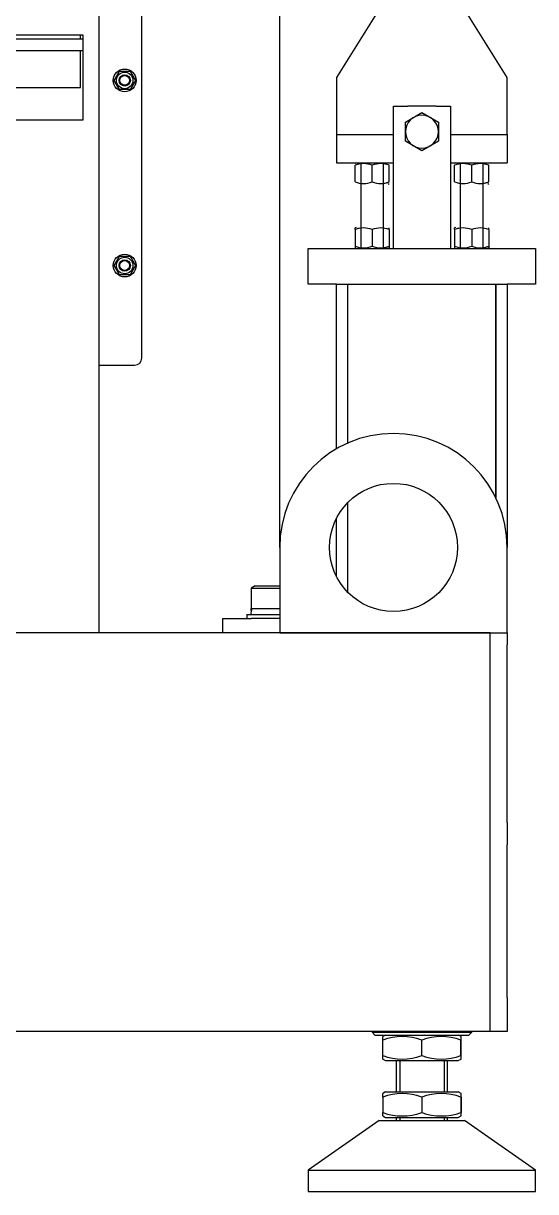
# Model space of a CAD drawing. Extents: x -681219 to -550379, y -242630 to -158199.
# Drawn here: x -620110 to -619643, y -179566 to -178503 of the extents above; entities that cross this region are included whole.
import ezdxf

# ---------------------------------------------------------------- set-up
doc = ezdxf.new("R2010")
doc.units = 0
doc.header["$LTSCALE"] = 1000
for name, color, linetype in [('$TD_AUDIT_GENERATED_(17ED)', 7, 'CONTINUOUS'), ('150-3', 7, 'CONTINUOUS'), ('150-4', 7, 'CONTINUOUS'), ('16_GB93', 7, 'CONTINUOUS'), ('16_GB97.1', 7, 'CONTINUOUS'), ('8_GB97.1', 7, 'CONTINUOUS'), ('M16_GB6170', 7, 'CONTINUOUS'), ('M16×110_GB5783', 7, 'CONTINUOUS'), ('M16×50_GB70.1', 7, 'CONTINUOUS'), ('M16×90_GB5783', 7, 'CONTINUOUS'), ('M36_GB6172.1', 7, 'CONTINUOUS'), ('M8_GB6170', 7, 'CONTINUOUS'), ('M8×20_GB5783', 7, 'CONTINUOUS'), ('MY150_0501', 7, 'CONTINUOUS'), ('MY150_0503', 7, 'CONTINUOUS'), ('MY150_050401', 7, 'CONTINUOUS'), ('MY150_080102', 7, 'CONTINUOUS'), ('MY150_080103', 7, 'CONTINUOUS'), ('MY150_080202', 7, 'CONTINUOUS'), ('SSJP146_050207', 7, 'CONTINUOUS'), ('SUPPORT-HEAD-B', 7, 'CONTINUOUS'), ('SUPPORT-HEAD-C', 7, 'CONTINUOUS'), ('前端底座外壳', 7, 'CONTINUOUS'), ('前端底座端板', 7, 'CONTINUOUS'), ('膨化腔支撑侧板', 7, 'CONTINUOUS'), ('膨化腔支撑端板', 7, 'CONTINUOUS'), ('膨化腔支撑顶板', 7, 'CONTINUOUS')]:
    doc.layers.add(name, color=color, linetype=linetype)

msp = doc.modelspace()

# ---------------------------------------------------------------- linework, layer by layer
at = {"layer": '$TD_AUDIT_GENERATED_(17ED)', "color": 7, "linetype": 'Continuous'}
for p, q in [((-619785.1545, -179501.3251), (-619849.9545, -179546.6851)), ((-619785.1545, -179501.3251), (-619707.3947, -179501.3251)), ((-619642.5945, -179546.6851), (-619707.3945, -179501.3251)), ((-619849.9545, -179546.6851), (-619642.5951, -179546.6851)), ((-619849.9545, -179546.6851), (-619849.9545, -179566.1251)), ((-619642.5945, -179566.1251), (-619642.5945, -179546.6851)), ((-619849.9545, -179566.1251), (-619642.5951, -179566.1251))]:
    msp.add_line(p, q, dxfattribs=at)
at = {"layer": '150-3', "color": 7, "linetype": 'Continuous'}
msp.add_line((-619875.8745, -178979.7764), (-619875.8745, -178395.2804), dxfattribs=at)
at = {"layer": '150-4', "color": 7, "linetype": 'Continuous'}
for p, q in [((-619927.7145, -179044.5764), (-619901.7945, -179044.5764)), ((-619927.7145, -179057.5364), (-619927.7145, -179044.5764)), ((-619875.8745, -179044.5764), (-619901.7945, -179044.5764))]:
    msp.add_line(p, q, dxfattribs=at)
at = {"layer": '16_GB93', "color": 7, "linetype": 'Continuous'}
for p, q in [((-619902.0537, -179035.3748), (-619902.0537, -179036.153)), ((-619902.0345, -179035.3748), (-619901.3892, -179035.3748)), ((-619901.3892, -179035.3748), (-619875.8745, -179035.3748))]:
    msp.add_line(p, q, dxfattribs=at)
for centre, start, end in [((-619886.2425, -179039.9103), 163.3305416, 182.8209894), ((-619886.2425, -179036.153), 177.1790106, 186.9242345)]:
    msp.add_arc(centre, 15.8112, start, end, dxfattribs=at)
at = {"layer": '16_GB97.1', "color": 7, "linetype": 'Continuous'}
for q in [(-619875.8745, -179040.6884), (-619905.6825, -179044.5764)]:
    msp.add_line((-619905.6825, -179040.6884), q, dxfattribs=at)
at = {"layer": '8_GB97.1', "color": 7, "linetype": 'Continuous'}
for centre in [(-620017.1385, -178554.6884), (-620017.1385, -178723.1684)]:
    msp.add_circle(centre, 10.368, dxfattribs=at)
at = {"layer": 'M16_GB6170', "color": 7, "linetype": 'Continuous'}
for p, q in [((-619806.2145, -178629.8564), (-619807.1865, -178630.4176)), ((-619807.1865, -178647.0869), (-619807.1865, -178631.8068)), ((-619791.6345, -178647.0866), (-619791.6345, -178631.807)), ((-619776.0825, -178647.0869), (-619776.0825, -178631.8068)), ((-619715.4945, -178629.8564), (-619716.4665, -178630.4176)), ((-619716.4665, -178647.0869), (-619716.4665, -178631.8068)), ((-619700.9145, -178647.0866), (-619700.9145, -178631.807)), ((-619685.3625, -178647.0869), (-619685.3625, -178631.8068)), ((-619777.0545, -178649.0372), (-619776.0825, -178648.476)), ((-619686.3345, -178649.0372), (-619685.3625, -178648.476)), ((-619806.2145, -178688.4356), (-619807.1865, -178688.9968)), ((-619807.1865, -178690.386), (-619807.1865, -178688.9968)), ((-619807.1865, -178690.386), (-619807.1865, -178705.6661)), ((-619791.6345, -178690.3862), (-619791.6345, -178705.6658)), ((-619776.0825, -178690.386), (-619776.0825, -178688.9968)), ((-619776.0825, -178690.386), (-619776.0825, -178705.6661)), ((-619715.4945, -178688.4356), (-619716.4665, -178688.9968)), ((-619716.4665, -178690.386), (-619716.4665, -178688.9968)), ((-619716.4665, -178690.386), (-619716.4665, -178705.6661)), ((-619700.9145, -178690.3862), (-619700.9145, -178705.6658)), ((-619685.3625, -178690.386), (-619685.3625, -178688.9968)), ((-619685.3625, -178690.386), (-619685.3625, -178705.6661)), ((-619807.1865, -178705.6661), (-619807.1865, -178707.0552)), ((-619777.0545, -178707.6164), (-619776.0825, -178707.0552)), ((-619776.0825, -178705.6661), (-619776.0825, -178707.0552)), ((-619716.4665, -178705.6661), (-619716.4665, -178707.0552)), ((-619686.3345, -178707.6164), (-619685.3625, -178707.0552)), ((-619685.3625, -178705.6661), (-619685.3625, -178707.0552))]:
    msp.add_line(p, q, dxfattribs=at)
for centre, radius, start, end in [((-619799.4108, -178653.0734), 22.6435, 69.9144081, 110.0839111), ((-619799.4108, -178653.0734), 22.6436, 96.6611249, 110.0838509), ((-619783.8582, -178653.0734), 22.6436, 69.9161491, 110.0855317), ((-619708.6908, -178653.0734), 22.6435, 69.9144081, 110.0839111), ((-619708.6908, -178653.0734), 22.6436, 96.6611249, 110.0838509), ((-619693.1382, -178653.0734), 22.6436, 69.9161491, 110.0855317), ((-619799.4108, -178625.8202), 22.6436, 249.9161491, 290.0855317), ((-619783.8582, -178625.8203), 22.6435, 249.9144081, 290.0839111), ((-619783.8582, -178625.8202), 22.6436, 276.6611249, 290.0838509), ((-619708.6908, -178625.8202), 22.6436, 249.9161491, 290.0855317), ((-619693.1382, -178625.8203), 22.6435, 249.9144081, 290.0839111), ((-619693.1382, -178625.8202), 22.6436, 276.6611249, 290.0838509), ((-619799.4108, -178711.6526), 22.6435, 69.9144081, 110.0839111), ((-619799.4108, -178711.6526), 22.6436, 96.6611249, 110.0838509), ((-619783.8582, -178711.6526), 22.6436, 69.9161491, 110.0855317), ((-619708.6908, -178711.6526), 22.6435, 69.9144081, 110.0839111), ((-619708.6908, -178711.6526), 22.6436, 96.6611249, 110.0838509), ((-619693.1382, -178711.6526), 22.6436, 69.9161491, 110.0855317), ((-619799.4108, -178684.3994), 22.6436, 249.9161491, 290.0855317), ((-619783.8582, -178684.3995), 22.6435, 249.9144081, 290.0839111), ((-619783.8582, -178684.3994), 22.6436, 276.6611249, 290.0838509), ((-619708.6908, -178684.3994), 22.6436, 249.9161491, 290.0855317), ((-619693.1382, -178684.3995), 22.6435, 249.9144081, 290.0839111), ((-619693.1382, -178684.3994), 22.6436, 276.6611249, 290.0838509)]:
    msp.add_arc(centre, radius, start, end, dxfattribs=at)
at = {"layer": 'M16×110_GB5783', "color": 7, "linetype": 'Continuous'}
for p, q in [((-619802.0025, -178629.8564), (-619802.0025, -178707.6164)), ((-619781.2665, -178707.6164), (-619781.2665, -178629.8564)), ((-619711.2825, -178629.8564), (-619711.2825, -178707.6164)), ((-619690.5465, -178707.6164), (-619690.5465, -178629.8564))]:
    msp.add_line(p, q, dxfattribs=at)
at = {"layer": 'M16×50_GB70.1', "color": 7, "linetype": 'Continuous'}
for p, q in [((-619898.203, -179014.6388), (-619901.7945, -179016.7124)), ((-619898.203, -179014.6388), (-619875.8745, -179014.6388)), ((-619901.7945, -179016.7124), (-619875.8745, -179016.7124)), ((-619901.7945, -179016.7124), (-619901.7945, -179035.3748))]:
    msp.add_line(p, q, dxfattribs=at)
at = {"layer": 'M16×90_GB5783', "color": 7, "linetype": 'Continuous'}
for p, q in [((-619761.2857, -178592.6774), (-619746.2745, -178584.0104)), ((-619746.2745, -178584.0104), (-619731.2632, -178592.6774)), ((-619761.2857, -178601.3444), (-619761.2857, -178592.6774)), ((-619761.2857, -178610.0114), (-619761.2857, -178601.3444)), ((-619731.2632, -178592.6774), (-619731.2632, -178601.3444)), ((-619731.2632, -178601.3444), (-619731.2632, -178610.0114)), ((-619746.2745, -178618.6784), (-619761.2857, -178610.0114)), ((-619731.2632, -178610.0114), (-619746.2745, -178618.6784))]:
    msp.add_line(p, q, dxfattribs=at)
for start, end in [(0, 180), (180, 0)]:
    msp.add_arc((-619746.2745, -178601.3444), 15.0112, start, end, dxfattribs=at)
at = {"layer": 'M36_GB6172.1', "color": 7, "linetype": 'Continuous'}
for p, q in [((-619781.9875, -179442.2504), (-619781.9875, -179428.2077)), ((-619779.3873, -179423.5651), (-619781.9147, -179425.0243)), ((-619746.4209, -179442.2499), (-619746.4209, -179428.2082)), ((-619710.6343, -179425.0243), (-619713.1617, -179423.5651)), ((-619710.7079, -179442.2504), (-619710.7079, -179428.2077)), ((-619710.5615, -179442.2504), (-619710.5615, -179428.2077)), ((-619781.9147, -179445.4338), (-619779.3873, -179446.8931)), ((-619779.3873, -179446.8931), (-619713.1617, -179446.8931)), ((-619713.1617, -179446.8931), (-619710.6343, -179445.4338)), ((-619781.9875, -179480.0477), (-619781.9875, -179494.0904)), ((-619779.3873, -179475.4051), (-619781.9147, -179476.8643)), ((-619779.3873, -179475.4051), (-619713.1617, -179475.4051)), ((-619746.4209, -179480.0482), (-619746.4209, -179494.0899)), ((-619710.6343, -179476.8643), (-619713.1617, -179475.4051)), ((-619710.7079, -179480.0477), (-619710.7079, -179494.0904)), ((-619710.5615, -179480.0477), (-619710.5615, -179494.0904)), ((-619781.9147, -179497.2738), (-619779.3873, -179498.7331)), ((-619779.3873, -179498.7331), (-619713.1617, -179498.7331)), ((-619713.1617, -179498.7331), (-619710.6343, -179497.2738))]:
    msp.add_line(p, q, dxfattribs=at)
for centre, radius, start, end in [((-619764.2049, -179476.5851), 51.5422, 69.8159245, 110.1823912), ((-619728.5637, -179476.9969), 51.954, 69.8984976, 110.1031798), ((-619764.2049, -179393.8728), 51.5424, 249.8176805, 290.1840037), ((-619728.5637, -179393.4613), 51.9539, 249.8967489, 290.1015737), ((-619764.2049, -179528.4251), 51.5422, 69.8159245, 110.1823912), ((-619728.5637, -179528.8369), 51.954, 69.8984976, 110.1031798), ((-619764.2049, -179445.7128), 51.5424, 249.8176805, 290.1840037), ((-619728.5637, -179445.3013), 51.9539, 249.8967489, 290.1015737)]:
    msp.add_arc(centre, radius, start, end, dxfattribs=at)
for points, knots in [([(-619781.9875, -179428.2077), (-619781.9756, -179427.2474), (-619781.9636, -179426.4476), (-619781.9484, -179425.7502), (-619781.9453, -179425.6259), (-619781.9391, -179425.4102), (-619781.936, -179425.3187), (-619781.9269, -179425.1037), (-619781.9209, -179425.0298), (-619781.9149, -179425.0245)], [0, 0, 0, 0, 0.25, 0.25, 0.3125, 0.3125, 0.375, 0.375, 0.4954751608, 0.4954751608, 0.4954751608, 0.4954751608]), ([(-619710.5615, -179428.2077), (-619710.5674, -179427.7246), (-619710.5734, -179427.281), (-619710.5856, -179426.494), (-619710.5917, -179426.1537), (-619710.61, -179425.3225), (-619710.6223, -179425.0238), (-619710.6409, -179425.0243), (-619710.6471, -179425.0984), (-619710.6565, -179425.3187), (-619710.6596, -179425.4102), (-619710.6657, -179425.6259), (-619710.6688, -179425.7502), (-619710.6841, -179426.4476), (-619710.6961, -179427.2474), (-619710.7079, -179428.2077)], [0, 0, 0, 0, 0.125, 0.125, 0.25, 0.25, 0.5, 0.5, 0.625, 0.625, 0.6875, 0.6875, 0.75, 0.75, 1, 1, 1, 1]), ([(-619781.9149, -179445.4336), (-619781.9209, -179445.4283), (-619781.9269, -179445.3544), (-619781.936, -179445.1394), (-619781.9391, -179445.0479), (-619781.9453, -179444.8323), (-619781.9484, -179444.7079), (-619781.9636, -179444.0105), (-619781.9756, -179443.2107), (-619781.9875, -179442.2504)], [0.5045248392, 0.5045248392, 0.5045248392, 0.5045248392, 0.625, 0.625, 0.6875, 0.6875, 0.75, 0.75, 1, 1, 1, 1]), ([(-619710.7079, -179442.2504), (-619710.6961, -179443.2107), (-619710.6841, -179444.0105), (-619710.6688, -179444.7079), (-619710.6657, -179444.8323), (-619710.6596, -179445.0479), (-619710.6565, -179445.1394), (-619710.6471, -179445.3597), (-619710.6409, -179445.4338), (-619710.6223, -179445.4343), (-619710.61, -179445.1356), (-619710.5917, -179444.3044), (-619710.5856, -179443.9641), (-619710.5734, -179443.1771), (-619710.5674, -179442.7336), (-619710.5615, -179442.2504)], [0, 0, 0, 0, 0.25, 0.25, 0.3125, 0.3125, 0.375, 0.375, 0.5, 0.5, 0.75, 0.75, 0.875, 0.875, 1, 1, 1, 1]), ([(-619781.9875, -179480.0477), (-619781.9815, -179479.5646), (-619781.9755, -179479.121), (-619781.9634, -179478.334), (-619781.9573, -179477.9937), (-619781.939, -179477.1659), (-619781.9268, -179476.8675), (-619781.9145, -179476.8642)], [0, 0, 0, 0, 0.125, 0.125, 0.25, 0.25, 0.4984791524, 0.4984791524, 0.4984791524, 0.4984791524]), ([(-619710.5615, -179480.0477), (-619710.5733, -179479.0874), (-619710.5853, -179478.2876), (-619710.6006, -179477.5902), (-619710.6037, -179477.4659), (-619710.6098, -179477.2502), (-619710.6129, -179477.1587), (-619710.6223, -179476.9384), (-619710.6285, -179476.8643), (-619710.6471, -179476.8638), (-619710.6594, -179477.1625), (-619710.6777, -179477.9937), (-619710.6838, -179478.334), (-619710.696, -179479.121), (-619710.702, -179479.5646), (-619710.7079, -179480.0477)], [0, 0, 0, 0, 0.25, 0.25, 0.3125, 0.3125, 0.375, 0.375, 0.5, 0.5, 0.75, 0.75, 0.875, 0.875, 1, 1, 1, 1]), ([(-619781.9145, -179497.2739), (-619781.9268, -179497.2706), (-619781.939, -179496.9722), (-619781.9573, -179496.1444), (-619781.9634, -179495.8041), (-619781.9755, -179495.0171), (-619781.9815, -179494.5736), (-619781.9875, -179494.0904)], [0.5015208476, 0.5015208476, 0.5015208476, 0.5015208476, 0.75, 0.75, 0.875, 0.875, 1, 1, 1, 1]), ([(-619710.7079, -179494.0904), (-619710.702, -179494.5736), (-619710.696, -179495.0171), (-619710.6838, -179495.8041), (-619710.6777, -179496.1444), (-619710.6594, -179496.9756), (-619710.6471, -179497.2743), (-619710.6285, -179497.2738), (-619710.6223, -179497.1997), (-619710.6129, -179496.9794), (-619710.6098, -179496.8879), (-619710.6037, -179496.6723), (-619710.6006, -179496.5479), (-619710.5853, -179495.8505), (-619710.5733, -179495.0507), (-619710.5615, -179494.0904)], [0, 0, 0, 0, 0.125, 0.125, 0.25, 0.25, 0.5, 0.5, 0.625, 0.625, 0.6875, 0.6875, 0.75, 0.75, 1, 1, 1, 1])]:
    msp.add_open_spline(points, degree=3, knots=knots, dxfattribs=at)
at = {"layer": 'M8_GB6170', "color": 7, "linetype": 'Continuous'}
for p, q in [((-620026.866, -178554.6884), (-620022.0022, -178546.2644)), ((-620022.0022, -178546.2644), (-620012.2747, -178546.2644)), ((-620012.2747, -178546.2644), (-620007.411, -178554.6884)), ((-620022.0022, -178563.1124), (-620026.866, -178554.6884)), ((-620007.411, -178554.6884), (-620012.2747, -178563.1124)), ((-620012.2747, -178563.1124), (-620022.0022, -178563.1124)), ((-620026.866, -178723.1684), (-620022.0022, -178714.7444)), ((-620022.0022, -178714.7444), (-620012.2747, -178714.7444)), ((-620012.2747, -178714.7444), (-620007.411, -178723.1684)), ((-620022.0022, -178731.5924), (-620026.866, -178723.1684)), ((-620007.411, -178723.1684), (-620012.2747, -178731.5924)), ((-620012.2747, -178731.5924), (-620022.0022, -178731.5924))]:
    msp.add_line(p, q, dxfattribs=at)
for centre in [(-620017.1385, -178554.6884), (-620017.1385, -178723.1684)]:
    msp.add_circle(centre, 7.5168, dxfattribs=at)
at = {"layer": 'M8×20_GB5783', "color": 7, "linetype": 'Continuous'}
for centre, radius in [((-620017.1385, -178554.6884), 5.184), ((-620017.1385, -178554.6884), 4.4582), ((-620017.1385, -178723.1684), 5.184), ((-620017.1385, -178723.1684), 4.4582)]:
    msp.add_circle(centre, radius, dxfattribs=at)
at = {"layer": 'MY150_0501', "color": 7, "linetype": 'Continuous'}
for p, q in [((-619875.8745, -178979.7764), (-619875.8745, -179057.5364)), ((-619668.5145, -179057.5364), (-619668.5145, -178979.7764)), ((-619875.8745, -179057.5364), (-619668.5145, -179057.5364))]:
    msp.add_line(p, q, dxfattribs=at)
msp.add_circle((-619772.1945, -178979.7764), 58.32, dxfattribs=at)
msp.add_arc((-619772.1945, -178979.7764), 103.68, 0, 180, dxfattribs=at)
at = {"layer": 'MY150_0503', "color": 7, "linetype": 'Continuous'}
for p, q in [((-619791.6345, -179420.4164), (-619791.6345, -179420.9731)), ((-619791.6345, -179420.9731), (-619700.9145, -179420.9731)), ((-619791.6345, -179420.9731), (-619789.0425, -179423.5651)), ((-619789.0425, -179423.5651), (-619703.5065, -179423.5651)), ((-619703.5065, -179423.5651), (-619700.9145, -179420.9731)), ((-619700.9145, -179420.9731), (-619700.9145, -179420.4164))]:
    msp.add_line(p, q, dxfattribs=at)
at = {"layer": 'MY150_050401', "color": 7, "linetype": 'Continuous'}
for p, q in [((-619769.6025, -179446.8931), (-619769.6025, -179475.4051)), ((-619766.4227, -179446.8931), (-619766.4227, -179475.4051)), ((-619726.1262, -179446.8931), (-619726.1262, -179475.4051)), ((-619722.9465, -179475.4051), (-619722.9465, -179446.8931)), ((-619769.6025, -179498.7331), (-619769.6025, -179501.3251)), ((-619766.4227, -179498.7331), (-619766.4227, -179501.3251)), ((-619726.1262, -179498.7331), (-619726.1262, -179501.3251)), ((-619722.9465, -179501.3251), (-619722.9465, -179498.7331))]:
    msp.add_line(p, q, dxfattribs=at)
at = {"layer": 'MY150_080102', "color": 7, "linetype": 'Continuous'}
for p, q in [((-620057.3145, -178517.1044), (-620057.3145, -178513.2164)), ((-620057.3145, -178561.1684), (-620057.3145, -178527.4724)), ((-620216.0441, -178561.1684), (-620057.3145, -178561.1684))]:
    msp.add_line(p, q, dxfattribs=at)
at = {"layer": 'MY150_080103', "color": 7, "linetype": 'Continuous'}
for p, q in [((-620055.3705, -178517.1044), (-620221.9065, -178517.1044)), ((-620218.0185, -178527.4724), (-620055.3705, -178527.4724))]:
    msp.add_line(p, q, dxfattribs=at)
at = {"layer": 'MY150_080202', "color": 7, "linetype": 'Continuous'}
for p, q in [((-620001.5865, -178807.4084), (-620001.5865, -178395.2804)), ((-620040.4665, -179057.5364), (-620040.4665, -178423.7924)), ((-620224.1512, -178513.2164), (-620055.3705, -178513.2164)), ((-620055.3705, -178513.2164), (-620055.3705, -178590.9764)), ((-620055.3705, -178590.9764), (-620220.6105, -178590.9764)), ((-620040.4665, -178813.8884), (-620038.5225, -178813.8884)), ((-620038.5225, -178813.8884), (-620008.0665, -178813.8884))]:
    msp.add_line(p, q, dxfattribs=at)
msp.add_arc((-620008.0665, -178807.4084), 6.48, 270, 0, dxfattribs=at)
at = {"layer": 'SSJP146_050207', "color": 7, "linetype": 'Continuous'}
for p, q in [((-619772.1945, -178707.6164), (-619772.1945, -178578.0164)), ((-619772.1945, -178578.0164), (-619759.2345, -178578.0164)), ((-619733.3145, -178578.0164), (-619759.2345, -178578.0164)), ((-619733.3145, -178578.0164), (-619720.3545, -178578.0164)), ((-619720.3545, -178578.0164), (-619720.3545, -178707.6164))]:
    msp.add_line(p, q, dxfattribs=at)
at = {"layer": 'SUPPORT-HEAD-B', "color": 7, "linetype": 'Continuous'}
for p, q in [((-619759.2345, -178448.4164), (-619824.0345, -178552.0964)), ((-619668.5145, -178552.0964), (-619733.3145, -178448.4164)), ((-619824.0345, -178552.0964), (-619824.0345, -178603.9364)), ((-619668.5145, -178603.9364), (-619668.5145, -178552.0964)), ((-619824.0345, -178603.9364), (-619772.1945, -178603.9364)), ((-619720.3545, -178603.9364), (-619668.5145, -178603.9364))]:
    msp.add_line(p, q, dxfattribs=at)
at = {"layer": 'SUPPORT-HEAD-C', "color": 7, "linetype": 'Continuous'}
for p, q in [((-619824.0345, -178603.9364), (-619772.1945, -178603.9364)), ((-619824.0345, -178603.9364), (-619824.0345, -178629.8564)), ((-619720.3545, -178603.9364), (-619668.5145, -178603.9364)), ((-619668.5145, -178603.9364), (-619668.5145, -178629.8564)), ((-619824.0345, -178629.8564), (-619772.1945, -178629.8564)), ((-619720.3545, -178629.8564), (-619668.5145, -178629.8564))]:
    msp.add_line(p, q, dxfattribs=at)
at = {"layer": '前端底座外壳', "color": 7, "linetype": 'Continuous'}
for p, q in [((-619684.0665, -179057.5364), (-622646.7225, -179057.5364)), ((-619684.0665, -179068.3982), (-619684.0665, -179057.5364)), ((-619684.0665, -179230.2403), (-619684.0665, -179068.3982)), ((-619684.0665, -179250.4825), (-619684.0665, -179230.2403)), ((-619684.0665, -179389.3124), (-619684.0665, -179250.4825)), ((-619684.0665, -179420.4164), (-619684.0665, -179389.3124)), ((-619684.0665, -179420.4164), (-623318.0505, -179420.4164)), ((-619813.6665, -179420.4164), (-621644.9145, -179420.4164)), ((-619684.0665, -179420.4164), (-619699.6185, -179420.4164))]:
    msp.add_line(p, q, dxfattribs=at)
at = {"layer": '前端底座端板', "color": 7, "linetype": 'Continuous'}
for p, q in [((-619684.0665, -179068.3982), (-619684.0665, -179057.5364)), ((-619684.0665, -179057.5364), (-619668.5145, -179057.5364)), ((-619668.5145, -179057.5364), (-619668.5145, -179068.3982)), ((-619684.0665, -179230.2403), (-619684.0665, -179068.3982)), ((-619668.5145, -179230.2403), (-619668.5145, -179068.3982)), ((-619684.0665, -179250.4825), (-619684.0665, -179230.2403)), ((-619668.5145, -179230.2403), (-619668.5145, -179250.4825)), ((-619684.0665, -179389.3124), (-619684.0665, -179250.4825)), ((-619668.5145, -179389.3124), (-619668.5145, -179250.4825)), ((-619684.0665, -179420.4164), (-619684.0665, -179389.3124)), ((-619668.5145, -179389.3124), (-619668.5145, -179420.4164)), ((-619668.5145, -179420.4164), (-619684.0665, -179420.4164))]:
    msp.add_line(p, q, dxfattribs=at)
at = {"layer": '膨化腔支撑侧板', "color": 7, "linetype": 'Continuous'}
for p, q in [((-619813.6665, -178884.7521), (-619813.6665, -178740.0164)), ((-619678.8825, -178934.5834), (-619678.8825, -178740.0164)), ((-619813.6665, -179020.78), (-619813.6665, -178938.7728))]:
    msp.add_line(p, q, dxfattribs=at)
at = {"layer": '膨化腔支撑端板', "color": 7, "linetype": 'Continuous'}
for p, q in [((-619824.0345, -178889.9869), (-619824.0345, -178740.0164)), ((-619813.6665, -178884.7521), (-619813.6665, -178740.0164)), ((-619678.8825, -178740.0164), (-619678.8825, -178934.5834)), ((-619668.5145, -178740.0164), (-619668.5145, -178979.7764)), ((-619813.6665, -179020.78), (-619813.6665, -178938.7728)), ((-619824.0345, -179006.4941), (-619824.0345, -178953.0587))]:
    msp.add_line(p, q, dxfattribs=at)
at = {"layer": '膨化腔支撑顶板', "color": 7, "linetype": 'Continuous'}
for p, q in [((-619849.9545, -178740.0164), (-619849.9545, -178707.6164)), ((-619849.9545, -178707.6164), (-619824.0345, -178707.6164)), ((-619824.0345, -178707.6164), (-619668.5145, -178707.6164)), ((-619668.5145, -178707.6164), (-619642.5945, -178707.6164)), ((-619642.5945, -178707.6164), (-619642.5945, -178740.0164)), ((-619824.0345, -178740.0164), (-619849.9545, -178740.0164)), ((-619824.0345, -178740.0164), (-619668.5145, -178740.0164)), ((-619642.5945, -178740.0164), (-619668.5145, -178740.0164))]:
    msp.add_line(p, q, dxfattribs=at)

doc.saveas('drawing.dxf')
